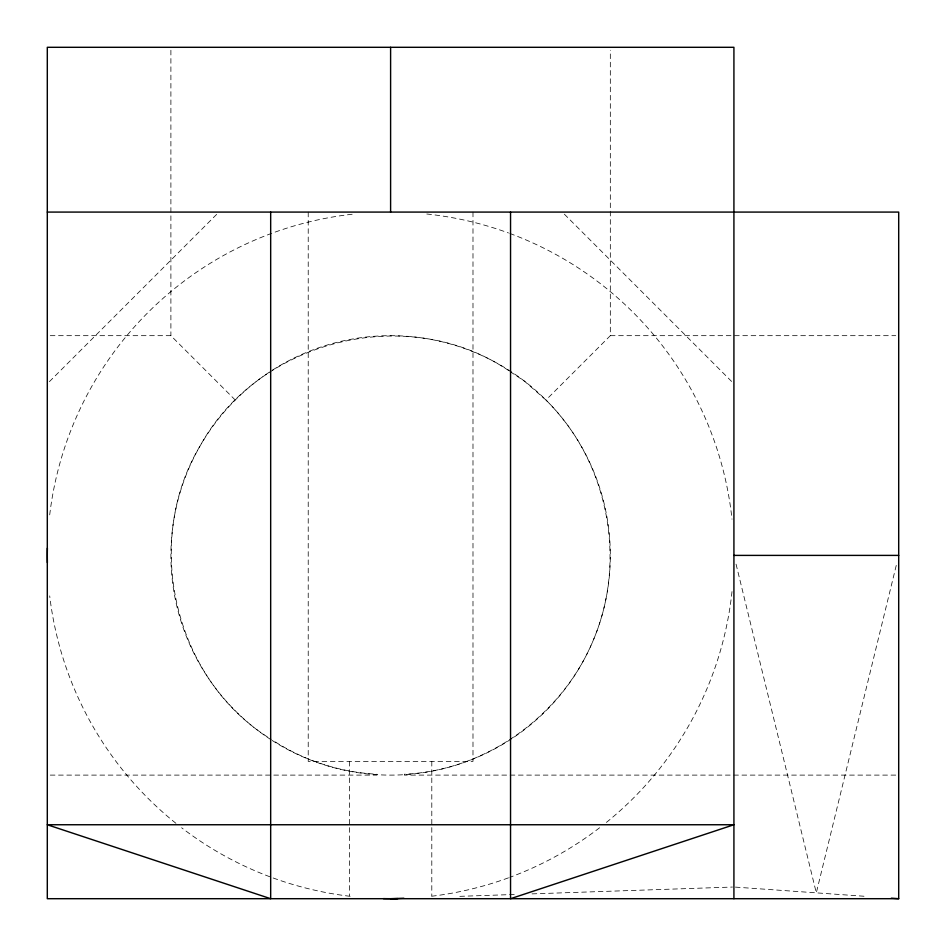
<?xml version="1.0" encoding="UTF-8"?>
<svg xmlns="http://www.w3.org/2000/svg" width="946" height="946" viewBox="0 0 946 946"><rect width="100%" height="100%" fill="white"/><g stroke="black" fill="none" stroke-linecap="round" stroke-linejoin="round"><path stroke-width="0.71" stroke-dasharray="4.73 3.55" d="M896.252 565.401L816.303 892.847L735.657 562.539M508.83 370.702C408.223 302.235 258.944 339.295 200.327 445.531C142.006 542.295 174.466 680.292 271.195 739.287M49.381 381.664L216.871 214.163M510.024 371.506L524.356 381.084L545.972 400.028L610.324 335.676L610.324 50.244M459.862 896.335L517.32 894.384M532.054 893.875L732.441 887.052M50.244 335.676L170.895 335.676L235.247 400.028M610.324 335.676L895.756 335.676M50.256 775.105L376.875 775.105L376.875 774.206C339.921 772.374 303.311 760.359 272.389 740.079M895.744 775.105L404.344 775.105L404.344 774.206C486.469 770.576 562.492 715.247 593.603 639.472C627.411 559.393 607.852 461.08 545.972 400.028M735.385 887.112L864.857 896.3M564.336 214.163L731.837 381.664M472.988 212.081L472.988 761.376L308.219 761.376L308.219 212.081M431.802 761.376L431.802 895.744M349.405 761.376L349.405 895.744M170.895 50.244L170.895 335.676M732.003 591.581A343.303 343.303 0 0 1 605.298 823.292M599.598 827.762A343.303 343.303 0 0 1 509.847 877.32M508.487 877.829A343.303 343.303 0 0 1 431.116 896.3M350.103 896.3A343.303 343.303 0 0 1 181.62 827.762M175.921 823.292A343.303 343.303 0 0 1 49.7 595.897M49.7 514.884A343.303 343.303 0 0 1 354.419 213.997M426.788 213.997A343.303 343.303 0 0 1 508.487 232.964M509.847 233.461A343.303 343.303 0 0 1 732.003 519.212M270.946 739.666A219.72 219.72 0 0 1 290.422 359.847A219.72 219.72 0 0 1 610.075 565.933A219.72 219.72 0 0 1 272.152 740.446"/><path stroke-width="1.42" d="M390.603 898.7L403.871 898.251M47.3 212.081L898.7 212.081L898.7 898.7L47.3 898.7L47.3 47.3L733.919 47.3L733.919 898.7M733.919 555.397L898.7 555.397M891.345 898.18L898.7 898.7M510.544 212.081L510.544 898.7L733.919 824.746L47.3 824.746L270.674 898.7L270.674 212.081M390.603 47.3L390.603 212.081M397.84 898.629A343.303 343.303 0 0 1 383.367 898.629M47.371 562.634A343.303 343.303 0 0 1 47.371 548.16"/></g></svg>
